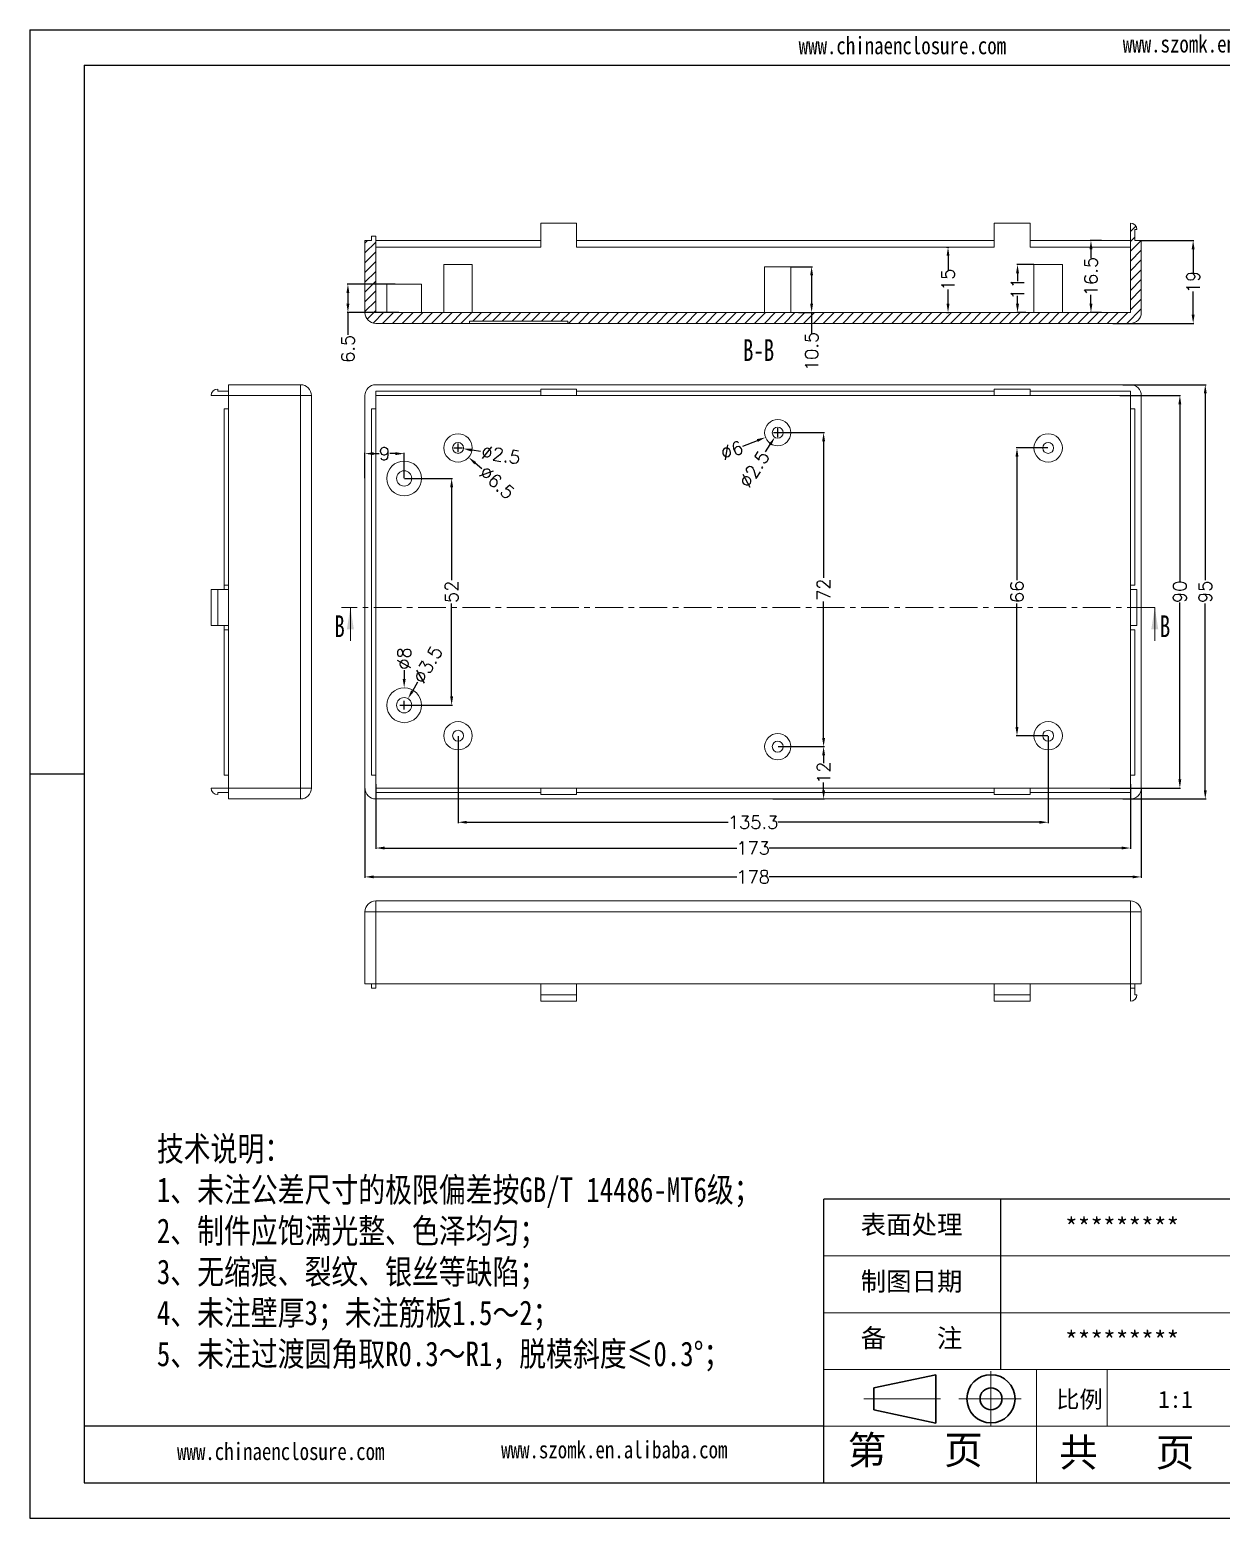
# Model space of a CAD drawing. Header units: inches. Extents: x 1913 to 2938, y 573 to 914.
# Drawn here: x 1913.2 to 2186.4, y 573 to 914.3 of the extents above; entities that cross this region are included whole.
import ezdxf

# ---------------------------------------------------------------- set-up
doc = ezdxf.new("R2010")
doc.units = ezdxf.units.IN
doc.linetypes.add('CENTER', pattern=[10.16, 6.35, -1.27, 1.27, -1.27])
doc.linetypes.add('CENTER2', pattern=[28.575, 19.05, -3.175, 3.175, -3.175])
doc.layers.add('10', color=7, linetype='Continuous')
doc.layers.add('文字', color=81, linetype='Continuous')
for name, color, linetype, lineweight in [('粗实线', 7, 'Continuous', 30), ('细实线', 3, 'Continuous', 9), ('细点划线', 2, 'CENTER2', 9)]:
    doc.layers.add(name, color=color, linetype=linetype, lineweight=lineweight)
doc.styles.add('SLDTEXTSTYLE6', font='TXT', dxfattribs={"width": 0.7})
doc.styles.get("Standard").update_dxf_attribs({"font": 'txt', "bigfont": 'gbcbig.shx'})
doc.styles.add('宋体', font='', dxfattribs={"width": 0.8, "height": 3.5})
doc.styles.get('宋体').set_extended_font_data('SimSun')
doc.dimstyles.new('3', dxfattribs={"dimtxt": 3, "dimasz": 2, "dimexe": 0.18, "dimexo": 0.0625, "dimgap": 0.2, "dimtad": 0, "dimzin": 12, "dimdsep": 46, "dimtxsty": 'Standard', "dimcen": 1, "dimclrd": 3, "dimclre": 3, "dimadec": 0, "dimazin": 0, "dimtfac": 1, "dimtofl": 0, "dimtmove": 0, "dimatfit": 3, "dimfxl": 0, "dimtolj": 1, "dimtzin": 0, "dimarcsym": 0})

# ---------------------------------------------------------------- blocks, each defined once
blk = doc.blocks.new('*D131')
at = {"color": 3, "lineweight": -2, "transparency": 16777216}
for p, q in [((1992.54, 741.32), (1992.54, 726.46)), ((2165.54, 741.32), (2165.54, 726.46)), ((1994.54, 726.64), (2075.34, 726.64)), ((2163.54, 726.64), (2082.74, 726.64))]:
    blk.add_line(p, q, dxfattribs=at)
at = {"color": 3, "transparency": 16777216}
for points in [[(1994.54, 726.98), (1994.54, 726.31), (1992.54, 726.64)], [(2163.54, 726.98), (2163.54, 726.31), (2165.54, 726.64)]]:
    blk.add_solid(points, dxfattribs=at)
at = {"layer": 'Defpoints', "color": 0, "transparency": 16777216}
for p in [(1992.54, 741.39), (2165.54, 741.39), (2165.54, 726.64)]:
    blk.add_point(p, dxfattribs=at)
at = {"color": 0, "transparency": 16777216, "insert": (2079.04, 726.64), "char_height": 3, "attachment_point": 5}
blk.add_mtext('\\A1;173', dxfattribs=at)
blk = doc.blocks.new('*D132')
at = {"color": 3, "lineweight": -2, "transparency": 16777216}
for p, q in [((1990.04, 740.32), (1990.04, 719.84)), ((2168.04, 740.32), (2168.04, 719.84)), ((1992.04, 720.02), (2075.34, 720.02)), ((2166.04, 720.02), (2082.74, 720.02))]:
    blk.add_line(p, q, dxfattribs=at)
at = {"color": 3, "transparency": 16777216}
for points in [[(1992.04, 720.35), (1992.04, 719.69), (1990.04, 720.02)], [(2166.04, 720.35), (2166.04, 719.69), (2168.04, 720.02)]]:
    blk.add_solid(points, dxfattribs=at)
at = {"layer": 'Defpoints', "color": 0, "transparency": 16777216}
for p in [(1990.04, 740.39), (2168.04, 740.39), (1990.04, 720.02)]:
    blk.add_point(p, dxfattribs=at)
at = {"color": 0, "transparency": 16777216, "insert": (2079.04, 720.02), "char_height": 3, "attachment_point": 5}
blk.add_mtext('\\A1;178', dxfattribs=at)
blk = doc.blocks.new('*D133')
at = {"color": 3, "lineweight": -2, "transparency": 16777216}
for p, q in [((2163.1, 830.39), (2177.07, 830.39)), ((2176.89, 828.39), (2176.89, 787.84)), ((2176.89, 742.39), (2176.89, 782.94)), ((2160.92, 740.39), (2177.07, 740.39))]:
    blk.add_line(p, q, dxfattribs=at)
at = {"color": 3, "transparency": 16777216}
for points in [[(2176.55, 828.39), (2177.22, 828.39), (2176.89, 830.39)], [(2176.55, 742.39), (2177.22, 742.39), (2176.89, 740.39)]]:
    blk.add_solid(points, dxfattribs=at)
at = {"layer": 'Defpoints', "color": 0, "transparency": 16777216}
for p in [(2163.03, 830.39), (2160.86, 740.39), (2176.89, 740.39)]:
    blk.add_point(p, dxfattribs=at)
at = {"color": 0, "transparency": 16777216, "insert": (2176.89, 785.39), "char_height": 3, "attachment_point": 5, "rotation": 90}
blk.add_mtext('\\A1;90', dxfattribs=at)
blk = doc.blocks.new('*D134')
at = {"color": 3, "lineweight": -2, "transparency": 16777216}
for p, q in [((2163.85, 832.89), (2182.9, 832.89)), ((2182.72, 830.89), (2182.72, 788.09)), ((2182.72, 739.89), (2182.72, 782.69)), ((2163.85, 737.89), (2182.9, 737.89))]:
    blk.add_line(p, q, dxfattribs=at)
at = {"color": 3, "transparency": 16777216}
for points in [[(2182.39, 830.89), (2183.05, 830.89), (2182.72, 832.89)], [(2182.39, 739.89), (2183.05, 739.89), (2182.72, 737.89)]]:
    blk.add_solid(points, dxfattribs=at)
at = {"layer": 'Defpoints', "color": 0, "transparency": 16777216}
for p in [(2163.79, 832.89), (2182.72, 832.89), (2163.79, 737.89)]:
    blk.add_point(p, dxfattribs=at)
at = {"color": 0, "transparency": 16777216, "insert": (2182.72, 785.39), "char_height": 3, "attachment_point": 5, "rotation": 90}
blk.add_mtext('\\A1;95', dxfattribs=at)
blk = doc.blocks.new('*D135')
at = {"color": 3, "lineweight": -2, "transparency": 16777216}
for p, q in [((2146.63, 818.39), (2139.37, 818.39)), ((2139.55, 816.39), (2139.55, 788.09)), ((2139.55, 754.39), (2139.55, 782.69)), ((2146.63, 752.39), (2139.37, 752.39))]:
    blk.add_line(p, q, dxfattribs=at)
at = {"color": 3, "transparency": 16777216}
for points in [[(2139.21, 816.39), (2139.88, 816.39), (2139.55, 818.39)], [(2139.21, 754.39), (2139.88, 754.39), (2139.55, 752.39)]]:
    blk.add_solid(points, dxfattribs=at)
at = {"layer": 'Defpoints', "color": 0, "transparency": 16777216}
for p in [(2139.55, 818.39), (2146.69, 818.39), (2146.69, 752.39)]:
    blk.add_point(p, dxfattribs=at)
at = {"color": 0, "transparency": 16777216, "insert": (2139.55, 785.39), "char_height": 3, "attachment_point": 5, "rotation": 90}
blk.add_mtext('\\A1;66', dxfattribs=at)
blk = doc.blocks.new('*D136')
at = {"color": 3, "lineweight": -2, "transparency": 16777216}
for p, q in [((2011.39, 752.32), (2011.39, 732.37)), ((2146.69, 752.32), (2146.69, 732.37)), ((2013.39, 732.55), (2073.34, 732.55)), ((2144.69, 732.55), (2084.74, 732.55))]:
    blk.add_line(p, q, dxfattribs=at)
at = {"color": 3, "transparency": 16777216}
for points in [[(2013.39, 732.88), (2013.39, 732.22), (2011.39, 732.55)], [(2144.69, 732.88), (2144.69, 732.22), (2146.69, 732.55)]]:
    blk.add_solid(points, dxfattribs=at)
at = {"layer": 'Defpoints', "color": 0, "transparency": 16777216}
for p in [(2011.39, 752.39), (2146.69, 752.39), (2146.69, 732.55)]:
    blk.add_point(p, dxfattribs=at)
at = {"color": 0, "transparency": 16777216, "insert": (2079.04, 732.55), "char_height": 3, "attachment_point": 5}
blk.add_mtext('\\A1;135.3', dxfattribs=at)
blk = doc.blocks.new('*D137')
at = {"color": 3, "lineweight": -2, "transparency": 16777216}
for p, q in [((2084.76, 821.89), (2095.39, 821.89)), ((2095.21, 819.89), (2095.21, 788.59)), ((2095.21, 751.89), (2095.21, 783.19)), ((2084.76, 749.89), (2095.39, 749.89))]:
    blk.add_line(p, q, dxfattribs=at)
at = {"color": 3, "transparency": 16777216}
for points in [[(2094.87, 819.89), (2095.54, 819.89), (2095.21, 821.89)], [(2094.87, 751.89), (2095.54, 751.89), (2095.21, 749.89)]]:
    blk.add_solid(points, dxfattribs=at)
at = {"layer": 'Defpoints', "color": 0, "transparency": 16777216}
for p in [(2084.69, 821.89), (2095.21, 821.89), (2084.69, 749.89)]:
    blk.add_point(p, dxfattribs=at)
at = {"color": 0, "transparency": 16777216, "insert": (2095.21, 785.89), "char_height": 3, "attachment_point": 5, "rotation": 90}
blk.add_mtext('\\A1;72', dxfattribs=at)
blk = doc.blocks.new('*D138')
at = {"color": 3, "lineweight": -2, "transparency": 16777216}
for p, q in [((2084.76, 749.89), (2095.39, 749.89)), ((2095.21, 747.89), (2095.21, 746.09)), ((2095.21, 739.89), (2095.21, 741.69)), ((2083.53, 737.89), (2095.39, 737.89))]:
    blk.add_line(p, q, dxfattribs=at)
at = {"color": 3, "transparency": 16777216}
for points in [[(2094.87, 747.89), (2095.54, 747.89), (2095.21, 749.89)], [(2094.87, 739.89), (2095.54, 739.89), (2095.21, 737.89)]]:
    blk.add_solid(points, dxfattribs=at)
at = {"layer": 'Defpoints', "color": 0, "transparency": 16777216}
for p in [(2084.69, 749.89), (2095.21, 749.89), (2083.46, 737.89)]:
    blk.add_point(p, dxfattribs=at)
at = {"color": 0, "transparency": 16777216, "insert": (2095.21, 743.89), "char_height": 3, "attachment_point": 5, "rotation": 90}
blk.add_mtext('\\A1;12', dxfattribs=at)
blk = doc.blocks.new('*D139')
at = {"color": 3, "lineweight": -2, "transparency": 16777216}
for p, q in [((1999.11, 811.39), (2010.1, 811.39)), ((2009.92, 809.39), (2009.92, 788.09)), ((2009.92, 761.39), (2009.92, 782.69)), ((1999.11, 759.39), (2010.1, 759.39))]:
    blk.add_line(p, q, dxfattribs=at)
at = {"color": 3, "transparency": 16777216}
for points in [[(2009.59, 809.39), (2010.25, 809.39), (2009.92, 811.39)], [(2009.59, 761.39), (2010.25, 761.39), (2009.92, 759.39)]]:
    blk.add_solid(points, dxfattribs=at)
at = {"layer": 'Defpoints', "color": 0, "transparency": 16777216}
for p in [(1999.04, 811.39), (2009.92, 811.39), (1999.04, 759.39)]:
    blk.add_point(p, dxfattribs=at)
at = {"color": 0, "transparency": 16777216, "insert": (2009.92, 785.39), "char_height": 3, "attachment_point": 5, "rotation": 90}
blk.add_mtext('\\A1;52', dxfattribs=at)
blk = doc.blocks.new('*D140')
at = {"color": 3, "lineweight": -2, "transparency": 16777216}
for p, q in [((1990.04, 811.45), (1990.04, 817.26)), ((1992.04, 817.08), (1993.34, 817.08)), ((1997.04, 817.08), (1995.74, 817.08)), ((1999.04, 811.45), (1999.04, 817.26))]:
    blk.add_line(p, q, dxfattribs=at)
at = {"color": 3, "transparency": 16777216}
for points in [[(1992.04, 817.41), (1992.04, 816.75), (1990.04, 817.08)], [(1997.04, 817.41), (1997.04, 816.75), (1999.04, 817.08)]]:
    blk.add_solid(points, dxfattribs=at)
at = {"layer": 'Defpoints', "color": 0, "transparency": 16777216}
for p in [(1990.04, 817.08), (1990.04, 811.39), (1999.04, 811.39)]:
    blk.add_point(p, dxfattribs=at)
at = {"color": 0, "transparency": 16777216, "insert": (1994.54, 817.08), "char_height": 3, "attachment_point": 5}
blk.add_mtext('\\A1;9', dxfattribs=at)
blk = doc.blocks.new('*D141')
at = {"color": 3, "lineweight": -2, "transparency": 16777216}
for p, q in [((2011.39, 817.39), (2011.39, 819.39)), ((2010.39, 818.39), (2012.39, 818.39)), ((2016.58, 817.55), (2014.6, 817.87))]:
    blk.add_line(p, q, dxfattribs=at)
at = {"color": 3, "transparency": 16777216}
blk.add_solid([(2014.66, 818.2), (2014.55, 817.54), (2012.63, 818.19)], dxfattribs=at)
at = {"layer": 'Defpoints', "color": 0, "transparency": 16777216}
for p in [(2010.16, 818.59), (2012.63, 818.19)]:
    blk.add_point(p, dxfattribs=at)
at = {"color": 0, "transparency": 16777216, "insert": (2021.22, 816.8), "char_height": 3, "attachment_point": 5, "rotation": 350.8044}
blk.add_mtext('\\A1;∅2.5', dxfattribs=at)
blk = doc.blocks.new('*D142')
at = {"color": 3, "lineweight": -2, "transparency": 16777216}
for p, q in [((2011.39, 817.39), (2011.39, 819.39)), ((2010.39, 818.39), (2012.39, 818.39)), ((2016.82, 813.57), (2015.32, 814.9))]:
    blk.add_line(p, q, dxfattribs=at)
at = {"color": 3, "transparency": 16777216}
blk.add_solid([(2015.54, 815.15), (2015.1, 814.65), (2013.83, 816.23)], dxfattribs=at)
at = {"layer": 'Defpoints', "color": 0, "transparency": 16777216}
for p in [(2008.96, 820.54), (2013.83, 816.23)]:
    blk.add_point(p, dxfattribs=at)
at = {"color": 0, "transparency": 16777216, "insert": (2020.33, 810.46), "char_height": 3, "attachment_point": 5, "rotation": 318.4142}
blk.add_mtext('\\A1;∅6.5', dxfattribs=at)
blk = doc.blocks.new('*D143')
at = {"color": 3, "lineweight": -2, "transparency": 16777216}
for p, q in [((2084.69, 820.89), (2084.69, 822.89)), ((2076.7, 818.8), (2080.03, 820.09)), ((2083.69, 821.89), (2085.69, 821.89))]:
    blk.add_line(p, q, dxfattribs=at)
at = {"color": 3, "transparency": 16777216}
blk.add_solid([(2079.91, 820.4), (2080.15, 819.78), (2081.9, 820.81)], dxfattribs=at)
at = {"layer": 'Defpoints', "color": 0, "transparency": 16777216}
for p in [(2087.49, 822.97), (2081.9, 820.81)]:
    blk.add_point(p, dxfattribs=at)
at = {"color": 0, "transparency": 16777216, "insert": (2074.18, 817.83), "char_height": 3, "attachment_point": 5, "rotation": 21.0902}
blk.add_mtext('\\A1;∅6', dxfattribs=at)
blk = doc.blocks.new('*D144')
at = {"color": 3, "lineweight": -2, "transparency": 16777216}
for p, q in [((2084.69, 820.89), (2084.69, 822.89)), ((2083.69, 821.89), (2085.69, 821.89)), ((2081.85, 817.47), (2082.94, 819.15))]:
    blk.add_line(p, q, dxfattribs=at)
at = {"color": 3, "transparency": 16777216}
blk.add_solid([(2082.66, 819.33), (2083.22, 818.97), (2084.02, 820.84)], dxfattribs=at)
at = {"layer": 'Defpoints', "color": 0, "transparency": 16777216}
for p in [(2085.37, 822.94), (2084.02, 820.84)]:
    blk.add_point(p, dxfattribs=at)
at = {"color": 0, "transparency": 16777216, "insert": (2079.31, 813.52), "char_height": 3, "attachment_point": 5, "rotation": 57.2335}
blk.add_mtext('\\A1;∅2.5', dxfattribs=at)
blk = doc.blocks.new('*D145')
at = {"color": 3, "lineweight": -2, "transparency": 16777216}
for p, q in [((1999.04, 767.39), (1999.04, 765.39)), ((1998.04, 759.39), (2000.04, 759.39)), ((1999.04, 758.39), (1999.04, 760.39))]:
    blk.add_line(p, q, dxfattribs=at)
at = {"color": 3, "transparency": 16777216}
blk.add_solid([(1998.71, 765.39), (1999.38, 765.39), (1999.04, 763.39)], dxfattribs=at)
at = {"layer": 'Defpoints', "color": 0, "transparency": 16777216}
for p in [(1999.04, 763.39), (1999.04, 755.39)]:
    blk.add_point(p, dxfattribs=at)
at = {"color": 0, "transparency": 16777216, "insert": (1999.04, 770.09), "char_height": 3, "attachment_point": 5, "rotation": 90}
blk.add_mtext('\\A1;∅8', dxfattribs=at)
blk = doc.blocks.new('*D146')
at = {"color": 3, "lineweight": -2, "transparency": 16777216}
for p, q in [((2002.1, 764.64), (2000.93, 762.63)), ((1998.04, 759.39), (2000.04, 759.39)), ((1999.04, 758.39), (1999.04, 760.39))]:
    blk.add_line(p, q, dxfattribs=at)
at = {"color": 3, "transparency": 16777216}
blk.add_solid([(2000.64, 762.8), (2001.22, 762.46), (1999.92, 760.9)], dxfattribs=at)
at = {"layer": 'Defpoints', "color": 0, "transparency": 16777216}
for p in [(1998.16, 757.87), (1999.92, 760.9)]:
    blk.add_point(p, dxfattribs=at)
at = {"color": 0, "transparency": 16777216, "insert": (2004.46, 768.7), "char_height": 3, "attachment_point": 5, "rotation": 59.8208}
blk.add_mtext('\\A1;∅3.5', dxfattribs=at)
blk = doc.blocks.new('*D147')
at = {"color": 3, "lineweight": -2, "transparency": 16777216}
for p, q in [((2168.11, 865.94), (2180.12, 865.94)), ((2179.94, 863.94), (2179.94, 858.64)), ((2179.94, 848.94), (2179.94, 854.24)), ((2161.55, 846.94), (2180.12, 846.94))]:
    blk.add_line(p, q, dxfattribs=at)
at = {"color": 3, "transparency": 16777216}
for points in [[(2179.6, 863.94), (2180.27, 863.94), (2179.94, 865.94)], [(2179.6, 848.94), (2180.27, 848.94), (2179.94, 846.94)]]:
    blk.add_solid(points, dxfattribs=at)
at = {"layer": 'Defpoints', "color": 0, "transparency": 16777216}
for p in [(2168.04, 865.94), (2179.94, 865.94), (2161.49, 846.94)]:
    blk.add_point(p, dxfattribs=at)
at = {"color": 0, "transparency": 16777216, "insert": (2179.94, 856.44), "char_height": 3, "attachment_point": 5, "rotation": 90}
blk.add_mtext('\\A1;19', dxfattribs=at)
blk = doc.blocks.new('*D148')
at = {"color": 3, "lineweight": -2, "transparency": 16777216}
for p, q in [((2158.95, 865.94), (2156.33, 865.94)), ((2156.51, 863.94), (2156.51, 861.89)), ((2156.51, 851.44), (2156.51, 853.49)), ((2158.95, 849.44), (2156.33, 849.44))]:
    blk.add_line(p, q, dxfattribs=at)
at = {"color": 3, "transparency": 16777216}
for points in [[(2156.17, 863.94), (2156.84, 863.94), (2156.51, 865.94)], [(2156.17, 851.44), (2156.84, 851.44), (2156.51, 849.44)]]:
    blk.add_solid(points, dxfattribs=at)
at = {"layer": 'Defpoints', "color": 0, "transparency": 16777216}
for p in [(2156.51, 865.94), (2159.02, 865.94), (2159.02, 849.44)]:
    blk.add_point(p, dxfattribs=at)
at = {"color": 0, "transparency": 16777216, "insert": (2156.51, 857.69), "char_height": 3, "attachment_point": 5, "rotation": 90}
blk.add_mtext('\\A1;16.5', dxfattribs=at)
blk = doc.blocks.new('*D149')
at = {"color": 3, "lineweight": -2, "transparency": 16777216}
for p, q in [((2123.42, 864.44), (2123.92, 864.44)), ((2123.74, 862.44), (2123.74, 859.14)), ((2123.74, 851.44), (2123.74, 854.74)), ((2123.42, 849.44), (2123.92, 849.44))]:
    blk.add_line(p, q, dxfattribs=at)
at = {"color": 3, "transparency": 16777216}
for points in [[(2123.4, 862.44), (2124.07, 862.44), (2123.74, 864.44)], [(2123.4, 851.44), (2124.07, 851.44), (2123.74, 849.44)]]:
    blk.add_solid(points, dxfattribs=at)
at = {"layer": 'Defpoints', "color": 0, "transparency": 16777216}
for p in [(2123.35, 864.44), (2123.74, 864.44), (2123.35, 849.44)]:
    blk.add_point(p, dxfattribs=at)
at = {"color": 0, "transparency": 16777216, "insert": (2123.74, 856.94), "char_height": 3, "attachment_point": 5, "rotation": 90}
blk.add_mtext('\\A1;15', dxfattribs=at)
blk = doc.blocks.new('*D150')
at = {"color": 3, "lineweight": -2, "transparency": 16777216}
for p, q in [((2143.38, 860.44), (2139.49, 860.44)), ((2139.67, 858.44), (2139.67, 856.64)), ((2139.67, 851.44), (2139.67, 853.24)), ((2141.58, 849.44), (2139.49, 849.44))]:
    blk.add_line(p, q, dxfattribs=at)
at = {"color": 3, "transparency": 16777216}
for points in [[(2139.33, 858.44), (2140, 858.44), (2139.67, 860.44)], [(2139.33, 851.44), (2140, 851.44), (2139.67, 849.44)]]:
    blk.add_solid(points, dxfattribs=at)
at = {"layer": 'Defpoints', "color": 0, "transparency": 16777216}
for p in [(2143.44, 860.44), (2139.67, 849.44), (2141.65, 849.44)]:
    blk.add_point(p, dxfattribs=at)
at = {"color": 0, "transparency": 16777216, "insert": (2139.67, 854.94), "char_height": 3, "attachment_point": 5, "rotation": 90}
blk.add_mtext('\\A1;11', dxfattribs=at)
blk = doc.blocks.new('*D151')
at = {"color": 3, "lineweight": -2, "transparency": 16777216}
for p, q in [((2087.76, 859.94), (2092.64, 859.94)), ((2092.46, 857.94), (2092.46, 851.44)), ((2089.44, 849.44), (2092.64, 849.44)), ((2092.46, 849.44), (2092.46, 844.45))]:
    blk.add_line(p, q, dxfattribs=at)
at = {"color": 3, "transparency": 16777216}
for points in [[(2092.13, 857.94), (2092.79, 857.94), (2092.46, 859.94)], [(2092.13, 851.44), (2092.79, 851.44), (2092.46, 849.44)]]:
    blk.add_solid(points, dxfattribs=at)
at = {"layer": 'Defpoints', "color": 0, "transparency": 16777216}
for p in [(2087.69, 859.94), (2089.38, 849.44), (2092.46, 849.44)]:
    blk.add_point(p, dxfattribs=at)
at = {"color": 0, "transparency": 16777216, "insert": (2092.46, 840.5), "char_height": 3, "attachment_point": 5, "rotation": 90}
blk.add_mtext('\\A1;10.5', dxfattribs=at)
blk = doc.blocks.new('*D152')
at = {"color": 3, "lineweight": -2, "transparency": 16777216}
for p, q in [((1996.96, 855.94), (1985.96, 855.94)), ((1986.14, 853.94), (1986.14, 851.44)), ((1997.82, 849.44), (1985.96, 849.44)), ((1986.14, 849.44), (1986.14, 844.32))]:
    blk.add_line(p, q, dxfattribs=at)
at = {"color": 3, "transparency": 16777216}
for points in [[(1985.81, 853.94), (1986.47, 853.94), (1986.14, 855.94)], [(1985.81, 851.44), (1986.47, 851.44), (1986.14, 849.44)]]:
    blk.add_solid(points, dxfattribs=at)
at = {"layer": 'Defpoints', "color": 0, "transparency": 16777216}
for p in [(1997.03, 855.94), (1986.14, 849.44), (1997.88, 849.44)]:
    blk.add_point(p, dxfattribs=at)
at = {"color": 0, "transparency": 16777216, "insert": (1986.14, 841.12), "char_height": 3, "attachment_point": 5, "rotation": 90}
blk.add_mtext('\\A1;6.5', dxfattribs=at)

msp = doc.modelspace()

# ---------------------------------------------------------------- hatches: boundary and pattern name
at = {"linetype": 'Continuous', "lineweight": 0}
h = msp.add_hatch(dxfattribs=at)
h.set_pattern_fill('ANSI31', color=4, scale=0.5, style=0)
h.set_pattern_definition([(45, (0, -4.4052), (-1.122532, 1.122532), [])])
edge = h.paths.add_edge_path(flags=0)
edge.add_line((2165.545, 869.94), (2165.545, 849.44))
edge.add_line((2165.545, 849.44), (1992.545, 849.44))
edge.add_line((1992.545, 849.44), (1992.545, 866.94))
edge.add_line((1992.545, 866.94), (1991.545, 866.94))
edge.add_line((1991.545, 866.94), (1991.545, 865.94))
edge.add_line((1991.545, 865.94), (1990.045, 865.94))
edge.add_line((1990.045, 865.94), (1990.045, 849.44))
edge.add_arc((1992.545, 849.44), 2.5, 180, 270)
edge.add_line((1992.545, 846.94), (2014.045, 846.94))
edge.add_line((2014.045, 846.94), (2014.045, 847.44))
edge.add_line((2014.045, 847.44), (2036.545, 847.44))
edge.add_line((2036.545, 847.44), (2036.545, 846.94))
edge.add_line((2036.545, 846.94), (2165.545, 846.94))
edge.add_arc((2165.545, 849.44), 2.5, 270, 360)
edge.add_line((2168.045, 849.44), (2168.045, 865.94))
edge.add_line((2168.045, 865.94), (2166.545, 865.94))
edge.add_line((2166.545, 865.94), (2166.545, 868.44))
edge.add_line((2166.545, 868.44), (2167.045, 868.44))
edge.add_arc((2165.545, 868.44), 1.5, 0, 90)

# ---------------------------------------------------------------- linework, layer by layer
for p, q in [((1913.2, 914.276), (2395.923, 914.276)), ((1913.2, 914.276), (1913.2, 572.957)), ((1925.691, 906.15), (2387.797, 906.15)), ((1925.691, 906.15), (1925.691, 581.083)), ((1925.691, 743.616), (1913.2, 743.616)), ((1913.2, 730.975), (1913.2, 572.957)), ((2192.757, 646.097), (2095.237, 646.097)), ((2095.237, 581.083), (2095.237, 646.097)), ((2135.871, 607.089), (2135.871, 646.097)), ((2095.237, 594.086), (1925.691, 594.086)), ((1925.691, 581.083), (2387.797, 581.083)), ((1913.2, 572.957), (2395.923, 572.957)), ((1913.2, 572.957), (2136.683, 572.957))]:
    msp.add_line(p, q)
at = {"color": 7, "linetype": 'Continuous', "lineweight": 15}
for p, q in [((2030.345, 869.94), (2030.345, 864.44)), ((2030.345, 869.94), (2038.545, 869.94)), ((2038.545, 869.94), (2038.545, 864.44)), ((2134.345, 869.94), (2134.345, 864.44)), ((2134.345, 869.94), (2142.545, 869.94)), ((2142.545, 869.94), (2142.545, 864.44)), ((2165.545, 849.44), (2165.545, 869.94)), ((2166.545, 868.44), (2167.045, 868.44)), ((2166.545, 868.44), (2166.545, 865.94)), ((1990.045, 865.94), (1990.045, 849.44)), ((1991.545, 865.94), (1990.045, 865.94)), ((1991.545, 866.94), (1991.545, 865.94)), ((1992.545, 866.94), (1991.545, 866.94)), ((1992.545, 866.94), (1992.545, 849.44)), ((2030.345, 865.94), (1992.545, 865.94)), ((1992.545, 864.44), (2030.345, 864.44)), ((2134.345, 865.94), (2038.545, 865.94)), ((2038.545, 864.44), (2134.345, 864.44)), ((2165.545, 865.94), (2142.545, 865.94)), ((2142.545, 864.44), (2165.545, 864.44)), ((2168.045, 865.94), (2166.545, 865.94)), ((2168.045, 849.44), (2168.045, 865.94)), ((2008.145, 860.44), (2008.145, 849.44)), ((2008.145, 860.44), (2014.645, 860.44)), ((2014.645, 849.44), (2014.645, 860.44)), ((2143.445, 860.44), (2143.445, 849.44)), ((2149.945, 860.44), (2143.445, 860.44)), ((2149.945, 849.44), (2149.945, 860.44)), ((2081.695, 859.94), (2081.695, 849.44)), ((2081.695, 859.94), (2087.695, 859.94)), ((2087.695, 849.44), (2087.695, 859.94)), ((1995.045, 855.94), (1995.045, 849.44)), ((1995.045, 855.94), (2003.045, 855.94)), ((2003.045, 849.44), (2003.045, 855.94)), ((2165.545, 849.44), (1992.545, 849.44)), ((2014.045, 846.94), (1992.545, 846.94)), ((2014.045, 847.44), (2036.545, 847.44)), ((2014.045, 846.94), (2014.045, 847.44)), ((2014.045, 846.94), (2036.545, 846.94)), ((2036.545, 847.44), (2036.545, 846.94)), ((2165.545, 846.94), (2036.545, 846.94)), ((1958.786, 830.387), (1958.786, 832.887)), ((1958.786, 832.887), (1975.286, 832.887)), ((1975.286, 830.387), (1975.286, 832.887)), ((2165.545, 832.887), (1992.545, 832.887)), ((1954.786, 830.387), (1958.786, 830.387)), ((1956.286, 831.887), (1956.286, 831.387)), ((1956.286, 831.387), (1958.786, 831.387)), ((1975.286, 830.387), (1958.786, 830.387)), ((1958.786, 740.387), (1958.786, 830.387)), ((1975.286, 740.387), (1975.286, 830.387)), ((1977.786, 830.387), (1975.286, 830.387)), ((1977.786, 830.387), (1977.786, 740.387)), ((1990.045, 830.387), (1990.045, 740.387)), ((2030.345, 831.387), (1992.545, 831.387)), ((1992.545, 831.387), (1992.545, 827.387)), ((1992.545, 830.387), (2030.345, 830.387)), ((2038.545, 831.887), (2030.345, 831.887)), ((2030.345, 830.387), (2030.345, 831.887)), ((2030.345, 830.387), (2038.545, 830.387)), ((2038.545, 831.887), (2038.545, 830.387)), ((2134.345, 831.387), (2038.545, 831.387)), ((2038.545, 830.387), (2134.345, 830.387)), ((2142.545, 831.887), (2134.345, 831.887)), ((2134.345, 830.387), (2134.345, 831.887)), ((2134.345, 830.387), (2142.545, 830.387)), ((2142.545, 831.887), (2142.545, 830.387)), ((2165.545, 831.387), (2142.545, 831.387)), ((2142.545, 830.387), (2165.545, 830.387)), ((2165.545, 827.387), (2165.545, 831.387)), ((2168.045, 740.387), (2168.045, 830.387)), ((1957.786, 827.387), (1957.786, 786.887)), ((1957.786, 827.387), (1958.786, 827.387)), ((1991.545, 827.387), (1991.545, 743.387)), ((1992.545, 827.387), (1991.545, 827.387)), ((1992.545, 743.387), (1992.545, 827.387)), ((2165.545, 827.387), (2166.545, 827.387)), ((2165.545, 786.887), (2165.545, 827.387)), ((2166.545, 827.387), (2166.545, 786.887)), ((1954.786, 785.887), (1954.786, 777.687)), ((1954.786, 785.887), (1956.286, 785.887)), ((1956.286, 777.687), (1956.286, 785.887)), ((1956.286, 785.887), (1958.786, 785.887)), ((1958.786, 786.887), (1957.786, 786.887)), ((1957.786, 785.887), (1957.786, 786.887)), ((2166.545, 786.887), (2165.545, 786.887)), ((2165.545, 786.887), (2165.545, 785.887)), ((2165.545, 785.887), (2165.545, 777.687)), ((2165.545, 785.887), (2167.045, 785.887)), ((2167.045, 777.687), (2167.045, 785.887)), ((1956.286, 777.687), (1954.786, 777.687)), ((1956.286, 777.687), (1958.786, 777.687)), ((1957.786, 776.687), (1957.786, 777.687)), ((1957.786, 776.687), (1957.786, 743.387)), ((1958.786, 776.687), (1957.786, 776.687)), ((2167.045, 777.687), (2165.545, 777.687)), ((2165.545, 777.687), (2165.545, 776.687)), ((2165.545, 776.687), (2166.545, 776.687)), ((2165.545, 743.387), (2165.545, 776.687)), ((2166.545, 776.687), (2166.545, 743.387)), ((1957.786, 743.387), (1958.786, 743.387)), ((1991.545, 743.387), (1992.545, 743.387)), ((1992.545, 743.387), (1992.545, 739.387)), ((2166.545, 743.387), (2165.545, 743.387)), ((2165.545, 739.387), (2165.545, 743.387)), ((1954.786, 740.387), (1958.786, 740.387)), ((1956.286, 739.387), (1958.786, 739.387)), ((1956.286, 738.887), (1956.286, 739.387)), ((1958.786, 737.887), (1958.786, 740.387)), ((1958.786, 740.387), (1975.286, 740.387)), ((1975.286, 737.887), (1958.786, 737.887)), ((1977.786, 740.387), (1975.286, 740.387)), ((1975.286, 737.887), (1975.286, 740.387)), ((2030.345, 740.387), (1992.545, 740.387)), ((2030.345, 739.387), (1992.545, 739.387)), ((1992.545, 737.887), (2165.545, 737.887)), ((2030.345, 740.387), (2038.545, 740.387)), ((2030.345, 738.887), (2030.345, 740.387)), ((2038.545, 738.887), (2030.345, 738.887)), ((2038.545, 740.387), (2038.545, 738.887)), ((2134.345, 740.387), (2038.545, 740.387)), ((2134.345, 739.387), (2038.545, 739.387)), ((2134.345, 738.887), (2134.345, 740.387)), ((2134.345, 740.387), (2142.545, 740.387)), ((2142.545, 738.887), (2134.345, 738.887)), ((2142.545, 740.387), (2142.545, 738.887)), ((2165.545, 740.387), (2142.545, 740.387)), ((2165.545, 739.387), (2142.545, 739.387)), ((1992.545, 714.515), (1992.545, 712.015)), ((1992.545, 714.515), (2165.545, 714.515)), ((2165.545, 714.515), (2165.545, 712.015)), ((1992.545, 712.015), (1990.045, 712.015)), ((1990.045, 695.515), (1990.045, 712.015)), ((2165.545, 712.015), (1992.545, 712.015)), ((1992.545, 712.015), (1992.545, 695.515)), ((2168.045, 712.015), (2165.545, 712.015)), ((2165.545, 695.515), (2165.545, 712.015)), ((2168.045, 712.015), (2168.045, 695.515)), ((1992.545, 695.515), (1990.045, 695.515)), ((1991.545, 694.515), (1991.545, 695.515)), ((1992.545, 694.515), (1991.545, 694.515)), ((2165.545, 695.515), (1992.545, 695.515)), ((1992.545, 694.515), (1992.545, 695.515)), ((2030.345, 693.015), (2030.345, 695.515)), ((2038.545, 693.015), (2030.345, 693.015)), ((2030.345, 691.515), (2030.345, 693.015)), ((2038.545, 693.015), (2038.545, 695.515)), ((2038.545, 693.015), (2038.545, 691.515)), ((2134.345, 693.015), (2134.345, 695.515)), ((2142.545, 693.015), (2134.345, 693.015)), ((2134.345, 691.515), (2134.345, 693.015)), ((2142.545, 693.015), (2142.545, 695.515)), ((2142.545, 693.015), (2142.545, 691.515)), ((2168.045, 695.515), (2165.545, 695.515)), ((2165.545, 694.515), (2165.545, 695.515)), ((2165.545, 694.515), (2166.545, 694.515)), ((2165.545, 691.515), (2165.545, 694.515)), ((2166.545, 694.515), (2166.545, 695.515)), ((2166.545, 693.015), (2166.545, 694.515)), ((2167.045, 693.015), (2166.545, 693.015)), ((2030.345, 691.515), (2038.545, 691.515)), ((2134.345, 691.515), (2142.545, 691.515))]:
    msp.add_line(p, q, dxfattribs=at)
at = {"color": 1, "linetype": 'CENTER', "lineweight": 0}
msp.add_line((2171.139, 781.787), (1984.708, 781.787), dxfattribs=at)
at = {"color": 7, "linetype": 'Continuous', "lineweight": 0}
for p, q in [((1986.708, 774.187), (1986.708, 781.787)), ((2171.139, 774.187), (2171.139, 781.787))]:
    msp.add_line(p, q, dxfattribs=at)
at = {"color": 7, "linetype": 'Continuous', "lineweight": 15}
for centre, radius in [((2084.695, 821.887), 3), ((2084.695, 821.887), 1.25), ((2011.395, 818.387), 3.25), ((2011.395, 818.387), 1.25), ((2146.695, 818.387), 3.25), ((2146.695, 818.387), 1.25), ((1999.045, 811.387), 4), ((1999.045, 811.387), 1.75), ((1999.045, 759.387), 4), ((1999.045, 759.387), 1.75), ((2011.395, 752.387), 3.25), ((2146.695, 752.387), 3.25), ((2011.395, 752.387), 1.25), ((2084.695, 749.887), 3), ((2084.695, 749.887), 1.25), ((2146.695, 752.387), 1.25)]:
    msp.add_circle(centre, radius, dxfattribs=at)
for centre, radius, start, end in [((2165.545, 868.44), 1.5, 0, 90), ((1992.545, 849.44), 2.5, 180, 270), ((2165.545, 849.44), 2.5, 270, 0), ((1975.286, 830.387), 2.5, 0, 90), ((1992.545, 830.387), 2.5, 90, 180), ((2165.545, 830.387), 2.5, 0, 90), ((1956.286, 830.387), 1.5, 90, 180), ((1956.286, 740.387), 1.5, 180, 270), ((1975.286, 740.387), 2.5, 270, 0), ((1992.545, 740.387), 2.5, 180, 270), ((2165.545, 740.387), 2.5, 270, 0), ((1992.545, 712.015), 2.5, 90, 180), ((2165.545, 712.015), 2.5, 0, 90), ((2165.545, 693.015), 1.5, 270, 0)]:
    msp.add_arc(centre, radius, start, end, dxfattribs=at)
at = {"color": 7, "linetype": 'Continuous', "lineweight": 0}
for points in [[(1986.708, 781.787), (1985.908, 776.787), (1987.508, 776.787)], [(2171.139, 781.787), (2170.339, 776.787), (2171.939, 776.787)]]:
    msp.add_solid(points, dxfattribs=at)
at = {"layer": '粗实线', "color": 7}
for p, q in [((2120.935, 605.872), (2106.728, 602.861)), ((2120.935, 605.872), (2120.935, 594.738)), ((2106.728, 602.861), (2106.728, 597.836)), ((2106.728, 597.836), (2120.935, 594.738))]:
    msp.add_line(p, q, dxfattribs=at)
for radius in [5.524, 2.512]:
    msp.add_circle((2133.58, 600.349), radius, dxfattribs=at)
at = {"layer": '细实线', "color": 7}
for p, q in [((2192.757, 633.094), (2095.237, 633.094)), ((2192.757, 620.091), (2095.237, 620.091)), ((2387.797, 607.089), (2095.237, 607.089)), ((2143.997, 607.089), (2143.997, 581.083)), ((2160.251, 607.089), (2160.251, 594.086)), ((2192.757, 594.086), (2095.237, 594.086))]:
    msp.add_line(p, q, dxfattribs=at)
at = {"layer": '细点划线', "color": 7}
for p, q in [((2133.58, 606.707), (2133.58, 594.086)), ((2104.463, 600.349), (2122.024, 600.349)), ((2126.193, 600.349), (2140.469, 600.349))]:
    msp.add_line(p, q, dxfattribs=at)

# ---------------------------------------------------------------- texts
at = {"color": 7, "linetype": 'Continuous', "char_height": 5, "attachment_point": 1, "style": 'SLDTEXTSTYLE6'}
for insert in [(1983.034, 780.002), (2172.305, 780.002)]:
    msp.add_mtext('B', dxfattribs=dict(at, insert=insert))
at = {"char_height": 4.27614, "width": 2430.34555, "attachment_point": 1}
for s, insert in [('{\\fSimHei|b0|i0|c134|p49;表面处理}', (2103.717, 642.406)), ('{\\fSimHei|b0|i0|c134|p49;*********}', (2150.553, 641.857)), ('{\\fSimHei|b0|i0|c134|p49;制图日期}', (2103.717, 629.404)), ('{\\fSimHei|b0|i0|c134|p49;备    注}', (2103.717, 616.401)), ('{\\fSimHei|b0|i0|c134|p49;*********}', (2150.553, 615.851))]:
    msp.add_mtext(s, dxfattribs=dict(at, insert=insert))
at = {"layer": '10', "color": 0, "insert": (2080.305, 843.321), "char_height": 5, "attachment_point": 2, "style": 'SLDTEXTSTYLE6'}
msp.add_mtext('B-B', dxfattribs=at)
at = {"layer": '文字', "color": 0, "attachment_point": 1, "style": '宋体'}
for s, insert, char_height, width in [('www.chinaenclosure.com', (2089.495, 912.638), 3.97303, 69.80234), ('www.szomk.en.alibaba.com', (2163.808, 913.031), 3.97303, 69.80234), ('{\\H1.111x;技术说明：\\P1、未注公差尺寸的极限偏差按GB/T 14486-MT6级；\\P2、制件应饱满光整、色泽均匀；\\P3、无缩痕、裂纹、银丝等缺陷；\\P4、未注壁厚3；未注筋板1.5～2；\\P5、未注过渡圆角取R0.3～R1，脱模斜度≤0.3%%D；}', (1942.345, 660.506), 5.07916, 185.00002), ('www.chinaenclosure.com', (1946.964, 590.281), 3.97303, 69.80234), ('www.szomk.en.alibaba.com', (2021.276, 590.674), 3.97303, 69.80234)]:
    msp.add_mtext(s, dxfattribs=dict(at, insert=insert, char_height=char_height, width=width))
at = {"layer": '细实线', "color": 7, "attachment_point": 1}
for s, insert, char_height, width in [('{\\fSimSun|b0|i0|c134|p54;比例}', (2148.548, 602.164), 3.90079, 17.12327), ('{\\fSimSun|b0|i0|c134|p54;1:1}', (2171.912, 602.164), 3.90079, 17.12327), ('{\\fSimSun|b0|i0|c134|p54;第   页}', (2100.708, 591.851), 6.50132, 48.75992), ('{\\fSimSun|b0|i0|c134|p54; 共   页}', (2144.793, 591.299), 6.50132, 48.75992)]:
    msp.add_mtext(s, dxfattribs=dict(at, insert=insert, char_height=char_height, width=width))

# ---------------------------------------------------------------- dimensions: what is measured, and where the dimension line sits
for base, p1, p2, picture, middle in [((2123.737, 864.44), (2123.354, 849.44), (2123.354, 864.44), '*D149', (2123.737, 856.94)), ((2156.508, 865.94), (2159.017, 849.44), (2159.017, 865.94), '*D148', (2156.508, 857.69)), ((2179.938, 865.94), (2161.488, 846.94), (2168.045, 865.94), '*D147', (2179.938, 856.44)), ((2139.668, 849.44), (2143.445, 860.44), (2141.646, 849.44), '*D150', (2139.668, 854.94)), ((2182.72, 832.887), (2163.788, 737.887), (2163.788, 832.887), '*D134', (2182.72, 785.387)), ((2176.885, 740.387), (2163.034, 830.387), (2160.859, 740.387), '*D133', (2176.885, 785.387)), ((2095.205, 821.887), (2084.695, 749.887), (2084.695, 821.887), '*D137', (2095.205, 785.887)), ((2139.546, 818.387), (2146.695, 752.387), (2146.695, 818.387), '*D135', (2139.546, 785.387)), ((2009.918, 811.387), (1999.045, 759.387), (1999.045, 811.387), '*D139', (2009.918, 785.387)), ((2095.205, 749.887), (2083.464, 737.887), (2084.695, 749.887), '*D138', (2095.205, 743.887))]:
    dim = msp.add_linear_dim(base=base, p1=p1, p2=p2, angle=90, dimstyle='3')
    dim.commit()
    dim.dimension.update_dxf_attribs({"geometry": picture, "text_midpoint": middle})
for base, p1, p2, picture, middle in [((2092.458, 849.44), (2087.695, 859.94), (2089.377, 849.44), '*D151', (2092.458, 840.503)), ((1986.14, 849.44), (1997.027, 855.94), (1997.878, 849.44), '*D152', (1986.14, 841.123))]:
    dim = msp.add_linear_dim(base=base, p1=p1, p2=p2, angle=90, dimstyle='3')
    dim.commit()
    dim.dimension.update_dxf_attribs({"geometry": picture, "text_midpoint": middle, "dimtype": 160})
for p1, p2, picture, middle in [((2087.494, 822.966), (2081.896, 820.807), '*D143', (2074.183, 817.833)), ((1998.165, 757.874), (1999.924, 760.9), '*D146', (2004.46, 768.699))]:
    dim = msp.add_diameter_dim_2p(p1=p1, p2=p2, dimstyle='3')
    dim.commit()
    dim.dimension.update_dxf_attribs({"geometry": picture, "text_midpoint": middle, "dimtype": 163})
for p1, p2, picture, middle in [((2085.371, 822.938), (2084.018, 820.836), '*D144', (2079.31, 813.52)), ((2008.964, 820.544), (2013.826, 816.23), '*D142', (2020.333, 810.455)), ((2010.161, 818.587), (2012.629, 818.187), '*D141', (2021.217, 816.797)), ((1999.045, 755.387), (1999.045, 763.387), '*D145', (1999.045, 770.087))]:
    dim = msp.add_diameter_dim_2p(p1=p1, p2=p2, dimstyle='3')
    dim.commit()
    dim.dimension.update_dxf_attribs({"geometry": picture, "text_midpoint": middle})
dim = msp.add_linear_dim(base=(1990.045, 817.079), p1=(1999.045, 811.387), p2=(1990.045, 811.387), dimstyle='3')
dim.commit()
dim.dimension.update_dxf_attribs({"geometry": '*D140', "text_midpoint": (1994.545, 817.079)})
for base, p1, p2, picture, middle in [((2146.695, 732.551), (2011.395, 752.387), (2146.695, 752.387), '*D136', (2079.045, 732.551)), ((2165.545, 726.645), (1992.545, 741.387), (2165.545, 741.387), '*D131', (2079.045, 726.645)), ((1990.045, 720.018), (2168.045, 740.387), (1990.045, 740.387), '*D132', (2079.045, 720.018))]:
    dim = msp.add_linear_dim(base=base, p1=p1, p2=p2, dimstyle='3')
    dim.commit()
    dim.dimension.update_dxf_attribs({"geometry": picture, "text_midpoint": middle, "dimtype": 160})

doc.saveas('drawing.dxf')
